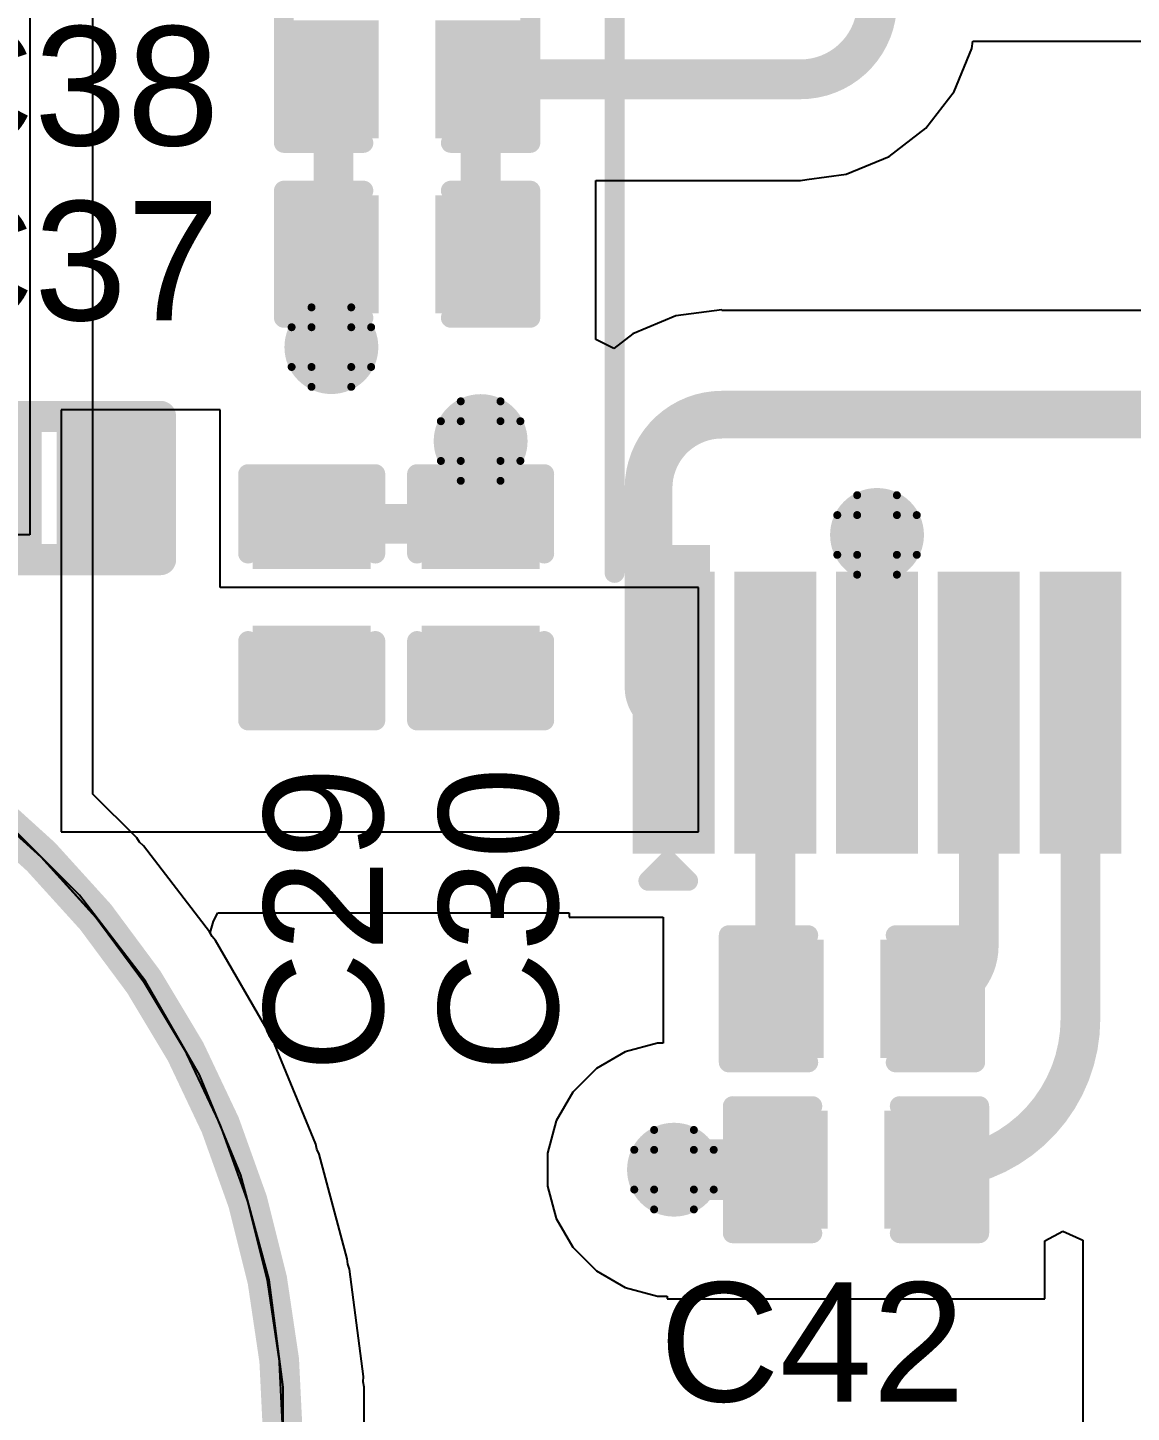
# Model space of a CAD drawing. Header units: inches. Extents: x -5 to 501, y -9 to 81.
# Drawn here: x 96.13 to 103.18, y 19.68 to 28.53 of the extents above; entities that cross this region are included whole.
import ezdxf

# ---------------------------------------------------------------- set-up
doc = ezdxf.new("R2010")
doc.units = ezdxf.units.IN
for name, color, linetype in [('Board Outline', 216, 'Continuous'), ('Bottom Layer', 5, 'Continuous'), ('Drill Drawing', 1, 'Continuous'), ('Ground', 16, 'Continuous'), ('Mechanical 4', 56, 'Continuous'), ('Multi-Layer', 9, 'Continuous'), ('Power', 76, 'Continuous'), ('Top Layer', 1, 'Continuous'), ('Top Overlay', 2, 'Continuous'), ('Top Paste', 8, 'Continuous'), ('Top Solder', 216, 'Continuous'), ('Via Holes', 16, 'Continuous')]:
    doc.layers.add(name, color=color, linetype=linetype)
doc.styles.add('Arial', font='', dxfattribs={"height": 0.2})
doc.styles.get('Arial').set_extended_font_data('Arial')

msp = doc.modelspace()

# ---------------------------------------------------------------- hatches: boundary and pattern name
at = {"layer": 'Bottom Layer'}
h = msp.add_hatch(color=5, dxfattribs=at)
edge = h.paths.add_edge_path()
edge.add_arc((98.0694, 26.4922), 0.3, 0, 360)
h = msp.add_hatch(color=5, dxfattribs=at)
edge = h.paths.add_edge_path()
edge.add_arc((99.0232, 25.8915), 0.3, 0, 360)
h = msp.add_hatch(color=5, dxfattribs=at)
edge = h.paths.add_edge_path()
edge.add_arc((101.5563, 25.2915), 0.3, 0, 360)
h = msp.add_hatch(color=5, dxfattribs=at)
edge = h.paths.add_edge_path()
edge.add_arc((100.2589, 21.2344), 0.3, 0, 360)
at = {"layer": 'Ground'}
h = msp.add_hatch(color=16, dxfattribs=at)
edge = h.paths.add_edge_path()
edge.add_arc((98.0694, 26.4922), 0.3, 0, 360)
h = msp.add_hatch(color=16, dxfattribs=at)
edge = h.paths.add_edge_path()
edge.add_arc((99.0232, 25.8915), 0.3, 0, 360)
h = msp.add_hatch(color=16, dxfattribs=at)
edge = h.paths.add_edge_path()
edge.add_arc((101.5563, 25.2915), 0.3, 0, 360)
h = msp.add_hatch(color=16, dxfattribs=at)
edge = h.paths.add_edge_path()
edge.add_arc((100.2589, 21.2344), 0.3, 0, 360)
at = {"layer": 'Power'}
h = msp.add_hatch(color=76, dxfattribs=at)
edge = h.paths.add_edge_path()
edge.add_arc((98.0694, 26.4922), 0.3, 0, 360)
h = msp.add_hatch(color=76, dxfattribs=at)
edge = h.paths.add_edge_path()
edge.add_arc((99.0232, 25.8915), 0.3, 0, 360)
h = msp.add_hatch(color=76, dxfattribs=at)
edge = h.paths.add_edge_path()
edge.add_arc((101.5563, 25.2915), 0.3, 0, 360)
h = msp.add_hatch(color=76, dxfattribs=at)
edge = h.paths.add_edge_path()
edge.add_arc((100.2589, 21.2344), 0.3, 0, 360)
at = {"layer": 'Top Layer'}
for points in [[(97.8548, 27.8861), (97.8548, 28.5211), (98.312, 28.5211), (98.312, 27.8861)], [(98.7946, 27.8861), (98.7946, 28.5211), (99.2518, 28.5211), (99.2518, 27.8861)], [(97.8548, 26.7683), (97.8548, 27.4033), (98.312, 27.4033), (98.312, 26.7683)], [(98.7946, 26.7683), (98.7946, 27.4033), (99.2518, 27.4033), (99.2518, 26.7683)], [(96.416, 25.8915), (96.816, 25.8915), (96.816, 25.2915), (96.416, 25.2915)], [(97.6262, 25.5915), (98.2612, 25.5915), (98.2612, 25.1343), (97.6262, 25.1343)], [(98.7057, 25.5915), (99.3407, 25.5915), (99.3407, 25.1343), (98.7057, 25.1343)], [(100.0963, 24.9554), (100.4163, 24.9554), (100.4163, 23.3554), (100.0963, 23.3554)], [(100.7463, 24.9554), (101.0663, 24.9554), (101.0663, 23.3554), (100.7463, 23.3554)], [(101.3963, 24.9554), (101.7163, 24.9554), (101.7163, 23.3554), (101.3963, 23.3554)], [(102.0463, 24.9554), (102.3663, 24.9554), (102.3663, 23.3554), (102.0463, 23.3554)], [(102.6963, 24.9554), (103.0163, 24.9554), (103.0163, 23.3554), (102.6963, 23.3554)], [(97.6262, 24.6517), (98.2612, 24.6517), (98.2612, 24.1945), (97.6262, 24.1945)], [(98.7057, 24.6517), (99.3407, 24.6517), (99.3407, 24.1945), (98.7057, 24.1945)], [(100.6978, 22.0091), (100.6978, 22.6441), (101.155, 22.6441), (101.155, 22.0091)], [(101.6376, 22.0091), (101.6376, 22.6441), (102.0948, 22.6441), (102.0948, 22.0091)], [(101.1809, 21.5519), (101.1809, 20.9169), (100.7237, 20.9169), (100.7237, 21.5519)], [(102.1207, 21.5519), (102.1207, 20.9169), (101.6635, 20.9169), (101.6635, 21.5519)]]:
    msp.add_hatch(color=1, dxfattribs=at).paths.add_polyline_path(points)
h = msp.add_hatch(color=1, dxfattribs=at)
edge = h.paths.add_edge_path()
edge.add_arc((98.0694, 26.4922), 0.3, 0, 360)
h = msp.add_hatch(color=1, dxfattribs=at)
edge = h.paths.add_edge_path()
edge.add_arc((99.0232, 25.8915), 0.3, 0, 360)
h = msp.add_hatch(color=1, dxfattribs=at)
edge = h.paths.add_edge_path()
edge.add_arc((101.5563, 25.2915), 0.3, 0, 360)
h = msp.add_hatch(color=1, dxfattribs=at)
edge = h.paths.add_edge_path()
edge.add_arc((100.2589, 21.2344), 0.3, 0, 360)
at = {"layer": 'Top Overlay'}
msp.add_hatch(color=2, dxfattribs=at).paths.add_polyline_path([(100.4889, 25.0503), (100.4889, 25.2281), (100.0571, 25.2281), (100.0571, 25.0503)])
at = {"layer": 'Top Paste'}
for points in [[(97.8548, 27.8861), (97.8548, 28.5211), (98.312, 28.5211), (98.312, 27.8861)], [(98.7946, 27.8861), (98.7946, 28.5211), (99.2518, 28.5211), (99.2518, 27.8861)], [(97.8548, 26.7683), (97.8548, 27.4033), (98.312, 27.4033), (98.312, 26.7683)], [(98.7946, 26.7683), (98.7946, 27.4033), (99.2518, 27.4033), (99.2518, 26.7683)], [(96.416, 25.8915), (96.816, 25.8915), (96.816, 25.2915), (96.416, 25.2915)], [(97.6262, 25.5915), (98.2612, 25.5915), (98.2612, 25.1343), (97.6262, 25.1343)], [(98.7057, 25.5915), (99.3407, 25.5915), (99.3407, 25.1343), (98.7057, 25.1343)], [(100.0963, 24.9554), (100.4163, 24.9554), (100.4163, 23.3554), (100.0963, 23.3554)], [(100.7463, 24.9554), (101.0663, 24.9554), (101.0663, 23.3554), (100.7463, 23.3554)], [(101.3963, 24.9554), (101.7163, 24.9554), (101.7163, 23.3554), (101.3963, 23.3554)], [(102.0463, 24.9554), (102.3663, 24.9554), (102.3663, 23.3554), (102.0463, 23.3554)], [(102.6963, 24.9554), (103.0163, 24.9554), (103.0163, 23.3554), (102.6963, 23.3554)], [(97.6262, 24.6517), (98.2612, 24.6517), (98.2612, 24.1945), (97.6262, 24.1945)], [(98.7057, 24.6517), (99.3407, 24.6517), (99.3407, 24.1945), (98.7057, 24.1945)], [(100.6978, 22.0091), (100.6978, 22.6441), (101.155, 22.6441), (101.155, 22.0091)], [(101.6376, 22.0091), (101.6376, 22.6441), (102.0948, 22.6441), (102.0948, 22.0091)], [(101.1809, 21.5519), (101.1809, 20.9169), (100.7237, 20.9169), (100.7237, 21.5519)], [(102.1207, 21.5519), (102.1207, 20.9169), (101.6635, 20.9169), (101.6635, 21.5519)]]:
    msp.add_hatch(color=8, dxfattribs=at).paths.add_polyline_path(points)
at = {"layer": 'Top Solder'}
for points in [[(97.7948, 27.8261), (97.7948, 28.5811), (98.372, 28.5811), (98.372, 27.8261)], [(98.7346, 27.8261), (98.7346, 28.5811), (99.3118, 28.5811), (99.3118, 27.8261)], [(97.7948, 26.7083), (97.7948, 27.4633), (98.372, 27.4633), (98.372, 26.7083)], [(98.7346, 26.7083), (98.7346, 27.4633), (99.3118, 27.4633), (99.3118, 26.7083)], [(95.6144, 25.9931), (96.2176, 25.9931), (96.2176, 25.1899), (95.6144, 25.1899)], [(96.3144, 25.9931), (96.9176, 25.9931), (96.9176, 25.1899), (96.3144, 25.1899)], [(97.5662, 25.6515), (98.3212, 25.6515), (98.3212, 25.0743), (97.5662, 25.0743)], [(98.6457, 25.6515), (99.4007, 25.6515), (99.4007, 25.0743), (98.6457, 25.0743)], [(99.9947, 25.057), (100.5179, 25.057), (100.5179, 23.2538), (99.9947, 23.2538)], [(100.6447, 25.057), (101.1679, 25.057), (101.1679, 23.2538), (100.6447, 23.2538)], [(101.2947, 25.057), (101.8179, 25.057), (101.8179, 23.2538), (101.2947, 23.2538)], [(101.9447, 25.057), (102.4679, 25.057), (102.4679, 23.2538), (101.9447, 23.2538)], [(102.5947, 25.057), (103.1179, 25.057), (103.1179, 23.2538), (102.5947, 23.2538)], [(97.5662, 24.7117), (98.3212, 24.7117), (98.3212, 24.1345), (97.5662, 24.1345)], [(98.6457, 24.7117), (99.4007, 24.7117), (99.4007, 24.1345), (98.6457, 24.1345)], [(100.6378, 21.9491), (100.6378, 22.7041), (101.215, 22.7041), (101.215, 21.9491)], [(101.5776, 21.9491), (101.5776, 22.7041), (102.1548, 22.7041), (102.1548, 21.9491)], [(101.2409, 21.6119), (101.2409, 20.8569), (100.6637, 20.8569), (100.6637, 21.6119)], [(102.1807, 21.6119), (102.1807, 20.8569), (101.6035, 20.8569), (101.6035, 21.6119)]]:
    msp.add_hatch(color=216, dxfattribs=at).paths.add_polyline_path(points)
at = {"layer": 'Via Holes'}
h = msp.add_hatch(color=7, dxfattribs=at)
edge = h.paths.add_edge_path()
edge.add_arc((98.0694, 26.4922), 0.15, 0, 360)
h = msp.add_hatch(color=7, dxfattribs=at)
edge = h.paths.add_edge_path()
edge.add_arc((99.0232, 25.8915), 0.15, 0, 360)
h = msp.add_hatch(color=7, dxfattribs=at)
edge = h.paths.add_edge_path()
edge.add_arc((101.5563, 25.2915), 0.15, 0, 360)
h = msp.add_hatch(color=7, dxfattribs=at)
edge = h.paths.add_edge_path()
edge.add_arc((100.2589, 21.2344), 0.15, 0, 360)

# ---------------------------------------------------------------- linework, layer by layer
at = {"layer": 'Board Outline'}
msp.add_lwpolyline([(97.7614, 19.4984, 0.254, 0.254, 1), (87.195, 19.4984, 0.254, 0.254, 1)], format="xyseb", close=True, dxfattribs=at)
at = {"layer": 'Bottom Layer'}
for p, q in [((96.5454, 23.6353), (96.5454, 32.6957)), ((96.8251, 23.3556), (96.5454, 23.6353)), ((96.8441, 23.3272), (96.8251, 23.3556)), ((96.8698, 23.3047), (96.8441, 23.3272)), ((97.2914, 22.7552), (96.8698, 23.3047)), ((97.3065, 22.7246), (97.2914, 22.7552)), ((97.329, 22.6989), (97.3065, 22.7246)), ((97.6753, 22.0991), (97.329, 22.6989)), ((97.6863, 22.0668), (97.6753, 22.0991)), ((97.7053, 22.0384), (97.6863, 22.0668)), ((97.9703, 21.3985), (97.7053, 22.0384)), ((97.977, 21.365), (97.9703, 21.3985)), ((97.9921, 21.3344), (97.977, 21.365)), ((98.1713, 20.6654), (97.9921, 21.3344)), ((98.1735, 20.6313), (98.1713, 20.6654)), ((98.1845, 20.599), (98.1735, 20.6313)), ((98.2749, 19.9123), (98.1845, 20.599)), ((98.2727, 19.8782), (98.2749, 19.9123)), ((98.2794, 19.8447), (98.2727, 19.8782)), ((98.2794, 19.1522), (98.2794, 19.8447))]:
    msp.add_line(p, q, dxfattribs=at)
at = {"layer": 'Drill Drawing'}
for points in [[(97.9424, 26.6192, 0.0508, 0.0508, 0), (97.9424, 26.7462, 0.0508, 0.0508, 0)], [(97.9424, 26.7462, 0.0508, 0.0508, 0), (98.1964, 26.7462, 0.0508, 0.0508, 0)], [(98.1964, 26.6192, 0.0508, 0.0508, 0), (98.1964, 26.7462, 0.0508, 0.0508, 0)], [(97.8154, 26.3652, 0.0508, 0.0508, 0), (97.8154, 26.6192, 0.0508, 0.0508, 0)], [(97.8154, 26.6192, 0.0508, 0.0508, 0), (97.9424, 26.6192, 0.0508, 0.0508, 0)], [(98.1964, 26.6192, 0.0508, 0.0508, 0), (98.3234, 26.6192, 0.0508, 0.0508, 0)], [(98.3234, 26.3652, 0.0508, 0.0508, 0), (98.3234, 26.6192, 0.0508, 0.0508, 0)], [(97.8154, 26.3652, 0.0508, 0.0508, 0), (97.9424, 26.3652, 0.0508, 0.0508, 0)], [(97.9424, 26.2382, 0.0508, 0.0508, 0), (97.9424, 26.3652, 0.0508, 0.0508, 0)], [(98.1964, 26.3652, 0.0508, 0.0508, 0), (98.3234, 26.3652, 0.0508, 0.0508, 0)], [(98.1964, 26.2382, 0.0508, 0.0508, 0), (98.1964, 26.3652, 0.0508, 0.0508, 0)], [(97.9424, 26.2382, 0.0508, 0.0508, 0), (98.1964, 26.2382, 0.0508, 0.0508, 0)], [(98.8962, 26.0185, 0.0508, 0.0508, 0), (98.8962, 26.1455, 0.0508, 0.0508, 0)], [(98.8962, 26.1455, 0.0508, 0.0508, 0), (99.1502, 26.1455, 0.0508, 0.0508, 0)], [(99.1502, 26.0185, 0.0508, 0.0508, 0), (99.1502, 26.1455, 0.0508, 0.0508, 0)], [(98.7692, 25.7645, 0.0508, 0.0508, 0), (98.7692, 26.0185, 0.0508, 0.0508, 0)], [(98.7692, 26.0185, 0.0508, 0.0508, 0), (98.8962, 26.0185, 0.0508, 0.0508, 0)], [(99.1502, 26.0185, 0.0508, 0.0508, 0), (99.2772, 26.0185, 0.0508, 0.0508, 0)], [(99.2772, 25.7645, 0.0508, 0.0508, 0), (99.2772, 26.0185, 0.0508, 0.0508, 0)], [(98.7692, 25.7645, 0.0508, 0.0508, 0), (98.8962, 25.7645, 0.0508, 0.0508, 0)], [(98.8962, 25.6375, 0.0508, 0.0508, 0), (98.8962, 25.7645, 0.0508, 0.0508, 0)], [(99.1502, 25.7645, 0.0508, 0.0508, 0), (99.2772, 25.7645, 0.0508, 0.0508, 0)], [(99.1502, 25.6375, 0.0508, 0.0508, 0), (99.1502, 25.7645, 0.0508, 0.0508, 0)], [(98.8962, 25.6375, 0.0508, 0.0508, 0), (99.1502, 25.6375, 0.0508, 0.0508, 0)], [(101.4293, 25.4185, 0.0508, 0.0508, 0), (101.4293, 25.5455, 0.0508, 0.0508, 0)], [(101.4293, 25.5455, 0.0508, 0.0508, 0), (101.6833, 25.5455, 0.0508, 0.0508, 0)], [(101.6833, 25.4185, 0.0508, 0.0508, 0), (101.6833, 25.5455, 0.0508, 0.0508, 0)], [(101.3023, 25.1645, 0.0508, 0.0508, 0), (101.3023, 25.4185, 0.0508, 0.0508, 0)], [(101.3023, 25.4185, 0.0508, 0.0508, 0), (101.4293, 25.4185, 0.0508, 0.0508, 0)], [(101.6833, 25.4185, 0.0508, 0.0508, 0), (101.8103, 25.4185, 0.0508, 0.0508, 0)], [(101.8103, 25.1645, 0.0508, 0.0508, 0), (101.8103, 25.4185, 0.0508, 0.0508, 0)], [(101.3023, 25.1645, 0.0508, 0.0508, 0), (101.4293, 25.1645, 0.0508, 0.0508, 0)], [(101.4293, 25.0375, 0.0508, 0.0508, 0), (101.4293, 25.1645, 0.0508, 0.0508, 0)], [(101.6833, 25.1645, 0.0508, 0.0508, 0), (101.8103, 25.1645, 0.0508, 0.0508, 0)], [(101.6833, 25.0375, 0.0508, 0.0508, 0), (101.6833, 25.1645, 0.0508, 0.0508, 0)], [(101.4293, 25.0375, 0.0508, 0.0508, 0), (101.6833, 25.0375, 0.0508, 0.0508, 0)], [(100.1319, 21.3614, 0.0508, 0.0508, 0), (100.1319, 21.4884, 0.0508, 0.0508, 0)], [(100.1319, 21.4884, 0.0508, 0.0508, 0), (100.3859, 21.4884, 0.0508, 0.0508, 0)], [(100.3859, 21.3614, 0.0508, 0.0508, 0), (100.3859, 21.4884, 0.0508, 0.0508, 0)], [(100.0049, 21.1074, 0.0508, 0.0508, 0), (100.0049, 21.3614, 0.0508, 0.0508, 0)], [(100.0049, 21.3614, 0.0508, 0.0508, 0), (100.1319, 21.3614, 0.0508, 0.0508, 0)], [(100.3859, 21.3614, 0.0508, 0.0508, 0), (100.5129, 21.3614, 0.0508, 0.0508, 0)], [(100.5129, 21.1074, 0.0508, 0.0508, 0), (100.5129, 21.3614, 0.0508, 0.0508, 0)], [(100.0049, 21.1074, 0.0508, 0.0508, 0), (100.1319, 21.1074, 0.0508, 0.0508, 0)], [(100.1319, 20.9804, 0.0508, 0.0508, 0), (100.1319, 21.1074, 0.0508, 0.0508, 0)], [(100.3859, 21.1074, 0.0508, 0.0508, 0), (100.5129, 21.1074, 0.0508, 0.0508, 0)], [(100.3859, 20.9804, 0.0508, 0.0508, 0), (100.3859, 21.1074, 0.0508, 0.0508, 0)], [(100.1319, 20.9804, 0.0508, 0.0508, 0), (100.3859, 20.9804, 0.0508, 0.0508, 0)]]:
    msp.add_lwpolyline(points, format="xyseb", dxfattribs=at)
for points in [[(97.9297, 26.7462, 0.0254, 0.0254, 1), (97.9551, 26.7462, 0.0254, 0.0254, 1)], [(97.9297, 26.7462, 0.0254, 0.0254, 1), (97.9551, 26.7462, 0.0254, 0.0254, 1)], [(98.1837, 26.7462, 0.0254, 0.0254, 1), (98.2091, 26.7462, 0.0254, 0.0254, 1)], [(98.1837, 26.7462, 0.0254, 0.0254, 1), (98.2091, 26.7462, 0.0254, 0.0254, 1)], [(97.8027, 26.6192, 0.0254, 0.0254, 1), (97.8281, 26.6192, 0.0254, 0.0254, 1)], [(97.8027, 26.6192, 0.0254, 0.0254, 1), (97.8281, 26.6192, 0.0254, 0.0254, 1)], [(97.9297, 26.6192, 0.0254, 0.0254, 1), (97.9551, 26.6192, 0.0254, 0.0254, 1)], [(97.9297, 26.6192, 0.0254, 0.0254, 1), (97.9551, 26.6192, 0.0254, 0.0254, 1)], [(98.1837, 26.6192, 0.0254, 0.0254, 1), (98.2091, 26.6192, 0.0254, 0.0254, 1)], [(98.1837, 26.6192, 0.0254, 0.0254, 1), (98.2091, 26.6192, 0.0254, 0.0254, 1)], [(98.3107, 26.6192, 0.0254, 0.0254, 1), (98.3361, 26.6192, 0.0254, 0.0254, 1)], [(98.3107, 26.6192, 0.0254, 0.0254, 1), (98.3361, 26.6192, 0.0254, 0.0254, 1)], [(97.8027, 26.3652, 0.0254, 0.0254, 1), (97.8281, 26.3652, 0.0254, 0.0254, 1)], [(97.8027, 26.3652, 0.0254, 0.0254, 1), (97.8281, 26.3652, 0.0254, 0.0254, 1)], [(97.9297, 26.3652, 0.0254, 0.0254, 1), (97.9551, 26.3652, 0.0254, 0.0254, 1)], [(97.9297, 26.3652, 0.0254, 0.0254, 1), (97.9551, 26.3652, 0.0254, 0.0254, 1)], [(98.1837, 26.3652, 0.0254, 0.0254, 1), (98.2091, 26.3652, 0.0254, 0.0254, 1)], [(98.1837, 26.3652, 0.0254, 0.0254, 1), (98.2091, 26.3652, 0.0254, 0.0254, 1)], [(98.3107, 26.3652, 0.0254, 0.0254, 1), (98.3361, 26.3652, 0.0254, 0.0254, 1)], [(98.3107, 26.3652, 0.0254, 0.0254, 1), (98.3361, 26.3652, 0.0254, 0.0254, 1)], [(97.9297, 26.2382, 0.0254, 0.0254, 1), (97.9551, 26.2382, 0.0254, 0.0254, 1)], [(97.9297, 26.2382, 0.0254, 0.0254, 1), (97.9551, 26.2382, 0.0254, 0.0254, 1)], [(98.1837, 26.2382, 0.0254, 0.0254, 1), (98.2091, 26.2382, 0.0254, 0.0254, 1)], [(98.1837, 26.2382, 0.0254, 0.0254, 1), (98.2091, 26.2382, 0.0254, 0.0254, 1)], [(98.8835, 26.1455, 0.0254, 0.0254, 1), (98.9089, 26.1455, 0.0254, 0.0254, 1)], [(98.8835, 26.1455, 0.0254, 0.0254, 1), (98.9089, 26.1455, 0.0254, 0.0254, 1)], [(99.1375, 26.1455, 0.0254, 0.0254, 1), (99.1629, 26.1455, 0.0254, 0.0254, 1)], [(99.1375, 26.1455, 0.0254, 0.0254, 1), (99.1629, 26.1455, 0.0254, 0.0254, 1)], [(98.7565, 26.0185, 0.0254, 0.0254, 1), (98.7819, 26.0185, 0.0254, 0.0254, 1)], [(98.7565, 26.0185, 0.0254, 0.0254, 1), (98.7819, 26.0185, 0.0254, 0.0254, 1)], [(98.8835, 26.0185, 0.0254, 0.0254, 1), (98.9089, 26.0185, 0.0254, 0.0254, 1)], [(98.8835, 26.0185, 0.0254, 0.0254, 1), (98.9089, 26.0185, 0.0254, 0.0254, 1)], [(99.1375, 26.0185, 0.0254, 0.0254, 1), (99.1629, 26.0185, 0.0254, 0.0254, 1)], [(99.1375, 26.0185, 0.0254, 0.0254, 1), (99.1629, 26.0185, 0.0254, 0.0254, 1)], [(99.2645, 26.0185, 0.0254, 0.0254, 1), (99.2899, 26.0185, 0.0254, 0.0254, 1)], [(99.2645, 26.0185, 0.0254, 0.0254, 1), (99.2899, 26.0185, 0.0254, 0.0254, 1)], [(98.7565, 25.7645, 0.0254, 0.0254, 1), (98.7819, 25.7645, 0.0254, 0.0254, 1)], [(98.7565, 25.7645, 0.0254, 0.0254, 1), (98.7819, 25.7645, 0.0254, 0.0254, 1)], [(98.8835, 25.7645, 0.0254, 0.0254, 1), (98.9089, 25.7645, 0.0254, 0.0254, 1)], [(98.8835, 25.7645, 0.0254, 0.0254, 1), (98.9089, 25.7645, 0.0254, 0.0254, 1)], [(99.1375, 25.7645, 0.0254, 0.0254, 1), (99.1629, 25.7645, 0.0254, 0.0254, 1)], [(99.1375, 25.7645, 0.0254, 0.0254, 1), (99.1629, 25.7645, 0.0254, 0.0254, 1)], [(99.2645, 25.7645, 0.0254, 0.0254, 1), (99.2899, 25.7645, 0.0254, 0.0254, 1)], [(99.2645, 25.7645, 0.0254, 0.0254, 1), (99.2899, 25.7645, 0.0254, 0.0254, 1)], [(98.8835, 25.6375, 0.0254, 0.0254, 1), (98.9089, 25.6375, 0.0254, 0.0254, 1)], [(98.8835, 25.6375, 0.0254, 0.0254, 1), (98.9089, 25.6375, 0.0254, 0.0254, 1)], [(99.1375, 25.6375, 0.0254, 0.0254, 1), (99.1629, 25.6375, 0.0254, 0.0254, 1)], [(99.1375, 25.6375, 0.0254, 0.0254, 1), (99.1629, 25.6375, 0.0254, 0.0254, 1)], [(101.4166, 25.5455, 0.0254, 0.0254, 1), (101.442, 25.5455, 0.0254, 0.0254, 1)], [(101.4166, 25.5455, 0.0254, 0.0254, 1), (101.442, 25.5455, 0.0254, 0.0254, 1)], [(101.6706, 25.5455, 0.0254, 0.0254, 1), (101.696, 25.5455, 0.0254, 0.0254, 1)], [(101.6706, 25.5455, 0.0254, 0.0254, 1), (101.696, 25.5455, 0.0254, 0.0254, 1)], [(101.2896, 25.4185, 0.0254, 0.0254, 1), (101.315, 25.4185, 0.0254, 0.0254, 1)], [(101.2896, 25.4185, 0.0254, 0.0254, 1), (101.315, 25.4185, 0.0254, 0.0254, 1)], [(101.4166, 25.4185, 0.0254, 0.0254, 1), (101.442, 25.4185, 0.0254, 0.0254, 1)], [(101.4166, 25.4185, 0.0254, 0.0254, 1), (101.442, 25.4185, 0.0254, 0.0254, 1)], [(101.6706, 25.4185, 0.0254, 0.0254, 1), (101.696, 25.4185, 0.0254, 0.0254, 1)], [(101.6706, 25.4185, 0.0254, 0.0254, 1), (101.696, 25.4185, 0.0254, 0.0254, 1)], [(101.7976, 25.4185, 0.0254, 0.0254, 1), (101.823, 25.4185, 0.0254, 0.0254, 1)], [(101.7976, 25.4185, 0.0254, 0.0254, 1), (101.823, 25.4185, 0.0254, 0.0254, 1)], [(101.2896, 25.1645, 0.0254, 0.0254, 1), (101.315, 25.1645, 0.0254, 0.0254, 1)], [(101.2896, 25.1645, 0.0254, 0.0254, 1), (101.315, 25.1645, 0.0254, 0.0254, 1)], [(101.4166, 25.1645, 0.0254, 0.0254, 1), (101.442, 25.1645, 0.0254, 0.0254, 1)], [(101.4166, 25.1645, 0.0254, 0.0254, 1), (101.442, 25.1645, 0.0254, 0.0254, 1)], [(101.6706, 25.1645, 0.0254, 0.0254, 1), (101.696, 25.1645, 0.0254, 0.0254, 1)], [(101.6706, 25.1645, 0.0254, 0.0254, 1), (101.696, 25.1645, 0.0254, 0.0254, 1)], [(101.7976, 25.1645, 0.0254, 0.0254, 1), (101.823, 25.1645, 0.0254, 0.0254, 1)], [(101.7976, 25.1645, 0.0254, 0.0254, 1), (101.823, 25.1645, 0.0254, 0.0254, 1)], [(101.4166, 25.0375, 0.0254, 0.0254, 1), (101.442, 25.0375, 0.0254, 0.0254, 1)], [(101.4166, 25.0375, 0.0254, 0.0254, 1), (101.442, 25.0375, 0.0254, 0.0254, 1)], [(101.6706, 25.0375, 0.0254, 0.0254, 1), (101.696, 25.0375, 0.0254, 0.0254, 1)], [(101.6706, 25.0375, 0.0254, 0.0254, 1), (101.696, 25.0375, 0.0254, 0.0254, 1)], [(100.1192, 21.4884, 0.0254, 0.0254, 1), (100.1446, 21.4884, 0.0254, 0.0254, 1)], [(100.1192, 21.4884, 0.0254, 0.0254, 1), (100.1446, 21.4884, 0.0254, 0.0254, 1)], [(100.3732, 21.4884, 0.0254, 0.0254, 1), (100.3986, 21.4884, 0.0254, 0.0254, 1)], [(100.3732, 21.4884, 0.0254, 0.0254, 1), (100.3986, 21.4884, 0.0254, 0.0254, 1)], [(99.9922, 21.3614, 0.0254, 0.0254, 1), (100.0176, 21.3614, 0.0254, 0.0254, 1)], [(99.9922, 21.3614, 0.0254, 0.0254, 1), (100.0176, 21.3614, 0.0254, 0.0254, 1)], [(100.1192, 21.3614, 0.0254, 0.0254, 1), (100.1446, 21.3614, 0.0254, 0.0254, 1)], [(100.1192, 21.3614, 0.0254, 0.0254, 1), (100.1446, 21.3614, 0.0254, 0.0254, 1)], [(100.3732, 21.3614, 0.0254, 0.0254, 1), (100.3986, 21.3614, 0.0254, 0.0254, 1)], [(100.3732, 21.3614, 0.0254, 0.0254, 1), (100.3986, 21.3614, 0.0254, 0.0254, 1)], [(100.5002, 21.3614, 0.0254, 0.0254, 1), (100.5256, 21.3614, 0.0254, 0.0254, 1)], [(100.5002, 21.3614, 0.0254, 0.0254, 1), (100.5256, 21.3614, 0.0254, 0.0254, 1)], [(99.9922, 21.1074, 0.0254, 0.0254, 1), (100.0176, 21.1074, 0.0254, 0.0254, 1)], [(99.9922, 21.1074, 0.0254, 0.0254, 1), (100.0176, 21.1074, 0.0254, 0.0254, 1)], [(100.1192, 21.1074, 0.0254, 0.0254, 1), (100.1446, 21.1074, 0.0254, 0.0254, 1)], [(100.1192, 21.1074, 0.0254, 0.0254, 1), (100.1446, 21.1074, 0.0254, 0.0254, 1)], [(100.3732, 21.1074, 0.0254, 0.0254, 1), (100.3986, 21.1074, 0.0254, 0.0254, 1)], [(100.3732, 21.1074, 0.0254, 0.0254, 1), (100.3986, 21.1074, 0.0254, 0.0254, 1)], [(100.5002, 21.1074, 0.0254, 0.0254, 1), (100.5256, 21.1074, 0.0254, 0.0254, 1)], [(100.5002, 21.1074, 0.0254, 0.0254, 1), (100.5256, 21.1074, 0.0254, 0.0254, 1)], [(100.1192, 20.9804, 0.0254, 0.0254, 1), (100.1446, 20.9804, 0.0254, 0.0254, 1)], [(100.1192, 20.9804, 0.0254, 0.0254, 1), (100.1446, 20.9804, 0.0254, 0.0254, 1)], [(100.3732, 20.9804, 0.0254, 0.0254, 1), (100.3986, 20.9804, 0.0254, 0.0254, 1)], [(100.3732, 20.9804, 0.0254, 0.0254, 1), (100.3986, 20.9804, 0.0254, 0.0254, 1)]]:
    msp.add_lwpolyline(points, format="xyseb", close=True, dxfattribs=at)
at = {"layer": 'Ground'}
for p, q in [((96.5454, 23.6353), (96.5454, 32.7914)), ((96.8251, 23.3556), (96.5454, 23.6353)), ((96.8441, 23.3272), (96.8251, 23.3556)), ((96.8698, 23.3047), (96.8441, 23.3272)), ((97.2914, 22.7552), (96.8698, 23.3047)), ((97.3065, 22.7246), (97.2914, 22.7552)), ((97.329, 22.6989), (97.3065, 22.7246)), ((97.6753, 22.0991), (97.329, 22.6989)), ((97.6863, 22.0668), (97.6753, 22.0991)), ((97.7053, 22.0384), (97.6863, 22.0668)), ((97.9703, 21.3985), (97.7053, 22.0384)), ((97.977, 21.365), (97.9703, 21.3985)), ((97.9921, 21.3344), (97.977, 21.365)), ((98.1713, 20.6654), (97.9921, 21.3344)), ((98.1735, 20.6313), (98.1713, 20.6654)), ((98.1845, 20.599), (98.1735, 20.6313)), ((98.2749, 19.9123), (98.1845, 20.599)), ((98.2727, 19.8782), (98.2749, 19.9123)), ((98.2794, 19.8447), (98.2727, 19.8782)), ((98.2794, 19.1522), (98.2794, 19.8447))]:
    msp.add_line(p, q, dxfattribs=at)
at = {"layer": 'Mechanical 4'}
msp.add_lwpolyline([(97.7614, 19.4984, 0.0127, 0.0127, 1), (87.195, 19.4984, 0.0127, 0.0127, 1)], format="xyseb", close=True, dxfattribs=at)
at = {"layer": 'Multi-Layer'}
for p, q in [((96.4588, 22.9894), (95.9691, 23.4791)), ((96.8805, 22.4399), (96.4588, 22.9894)), ((97.2267, 21.8402), (96.8805, 22.4399)), ((97.4918, 21.2003), (97.2267, 21.8402)), ((97.671, 20.5314), (97.4918, 21.2003)), ((97.7614, 19.8447), (97.671, 20.5314)), ((97.7614, 19.4984), (97.7614, 19.8447))]:
    msp.add_line(p, q, dxfattribs=at)
at = {"layer": 'Power'}
for p, q in [((96.5454, 23.6353), (96.5454, 32.7914)), ((96.8251, 23.3556), (96.5454, 23.6353)), ((96.8441, 23.3272), (96.8251, 23.3556)), ((96.8698, 23.3047), (96.8441, 23.3272)), ((97.2914, 22.7552), (96.8698, 23.3047)), ((97.3065, 22.7246), (97.2914, 22.7552)), ((97.329, 22.6989), (97.3065, 22.7246)), ((97.6753, 22.0991), (97.329, 22.6989)), ((97.6863, 22.0668), (97.6753, 22.0991)), ((97.7053, 22.0384), (97.6863, 22.0668)), ((97.9703, 21.3985), (97.7053, 22.0384)), ((97.977, 21.365), (97.9703, 21.3985)), ((97.9921, 21.3344), (97.977, 21.365)), ((98.1713, 20.6654), (97.9921, 21.3344)), ((98.1735, 20.6313), (98.1713, 20.6654)), ((98.1845, 20.599), (98.1735, 20.6313)), ((98.2749, 19.9123), (98.1845, 20.599)), ((98.2727, 19.8782), (98.2749, 19.9123)), ((98.2794, 19.8447), (98.2727, 19.8782)), ((98.2794, 19.1522), (98.2794, 19.8447))]:
    msp.add_line(p, q, dxfattribs=at)
at = {"layer": 'Top Layer'}
for p, q in [((96.1414, 28.9554), (96.1414, 25.2915)), ((102.1623, 28.3999), (102.1686, 28.4474)), ((102.1686, 28.4474), (104.8642, 28.4474)), ((102.049, 28.1262), (102.1623, 28.3999)), ((101.8687, 27.8912), (102.049, 28.1262)), ((101.6337, 27.7109), (101.8687, 27.8912)), ((101.36, 27.5975), (101.6337, 27.7109)), ((99.7598, 26.5405), (99.7598, 27.5561)), ((99.7598, 27.5561), (101.0663, 27.5561)), ((101.0663, 27.5561), (101.1069, 27.5642)), ((101.1069, 27.5642), (101.36, 27.5975)), ((100.5652, 26.7305), (100.2704, 26.6917)), ((100.5652, 26.7265), (100.5652, 26.7305)), ((100.2704, 26.6917), (99.9957, 26.5779)), ((104.3163, 26.7265), (100.5652, 26.7265)), ((99.9957, 26.5779), (99.8737, 26.4843)), ((99.8737, 26.4843), (99.7598, 26.5405)), ((97.3592, 26.0922), (96.3422, 26.0922)), ((96.3422, 26.0922), (96.3422, 23.3934)), ((97.3592, 24.9554), (97.3592, 26.0922)), ((96.1414, 25.2915), (93.9207, 25.2915)), ((100.4163, 24.9554), (97.3592, 24.9554)), ((100.4163, 23.3934), (100.4163, 24.9554)), ((96.3422, 23.3934), (100.4163, 23.3934)), ((97.3166, 22.8226), (97.3427, 22.8754)), ((97.3427, 22.8754), (99.5883, 22.8754)), ((99.5883, 22.8754), (99.5883, 22.8474)), ((99.5883, 22.8474), (100.1898, 22.8474)), ((100.1898, 22.8474), (100.1898, 22.0424)), ((97.2947, 22.7484), (97.3166, 22.8226)), ((97.3065, 22.7246), (97.2947, 22.7484)), ((97.329, 22.6989), (97.3065, 22.7246)), ((97.6753, 22.0991), (97.329, 22.6989)), ((97.6863, 22.0668), (97.6753, 22.0991)), ((97.7053, 22.0384), (97.6863, 22.0668)), ((97.9703, 21.3985), (97.7053, 22.0384)), ((100.1525, 22.0424), (99.947, 21.9873)), ((100.1898, 22.0424), (100.1525, 22.0424)), ((99.947, 21.9873), (99.7628, 21.881)), ((99.7628, 21.881), (99.6123, 21.7305)), ((99.6123, 21.7305), (99.5059, 21.5463)), ((99.5059, 21.5463), (99.4509, 21.3408)), ((97.977, 21.365), (97.9703, 21.3985)), ((97.9921, 21.3344), (97.977, 21.365)), ((98.1713, 20.6654), (97.9921, 21.3344)), ((99.4509, 21.3408), (99.4509, 21.128)), ((99.4509, 21.128), (99.5059, 20.9225)), ((99.5059, 20.9225), (99.6123, 20.7383)), ((102.6287, 20.779), (102.7448, 20.8411)), ((102.7448, 20.8411), (102.8718, 20.7835)), ((99.6123, 20.7383), (99.7628, 20.5878)), ((102.6287, 20.4089), (102.6287, 20.779)), ((102.8718, 20.7835), (102.8718, 13.9992)), ((98.1735, 20.6313), (98.1713, 20.6654)), ((98.1845, 20.599), (98.1735, 20.6313)), ((98.2749, 19.9123), (98.1845, 20.599)), ((99.7628, 20.5878), (99.947, 20.4815)), ((99.947, 20.4815), (100.1525, 20.4264)), ((100.1525, 20.4264), (100.2157, 20.4264)), ((100.2157, 20.4264), (100.2157, 20.4089)), ((100.2157, 20.4089), (102.6287, 20.4089)), ((98.2727, 19.8782), (98.2749, 19.9123)), ((98.2794, 19.8447), (98.2727, 19.8782)), ((98.2794, 19.1522), (98.2794, 19.8447))]:
    msp.add_line(p, q, dxfattribs=at)
for points in [[(101.5563, 28.6936, 0.254, 0.254, -0.414214), (101.0663, 28.2036, 0.254, 0.254, 0)], [(98.0834, 27.0858, 0.254, 0.254, 0), (98.0834, 28.2036, 0.254, 0.254, 0)], [(99.0232, 28.2036, 0.254, 0.254, 0), (101.0663, 28.2036, 0.254, 0.254, 0)], [(99.0232, 27.0858, 0.254, 0.254, 0), (99.0232, 28.2036, 0.254, 0.254, 0)], [(98.0834, 26.4922, 0.254, 0.254, 0), (98.0834, 27.0858, 0.254, 0.254, 0)], [(98.0694, 26.4922, 0.254, 0.254, 0), (98.0834, 26.4922, 0.254, 0.254, 0)], [(100.0963, 25.5915, 0.3048, 0.3048, -0.414214), (100.5652, 26.0604, 0.3048, 0.3048, 0)], [(100.5652, 26.0604, 0.3048, 0.3048, 0), (104.3163, 26.0604, 0.3048, 0.3048, 0)], [(99.0232, 25.3629, 0.254, 0.254, 0), (99.0232, 25.8915, 0.254, 0.254, 0)], [(100.0963, 24.3154, 0.3048, 0.3048, 0), (100.0963, 25.5915, 0.3048, 0.3048, 0)], [(97.9437, 25.3629, 0.254, 0.254, 0), (99.0232, 25.3629, 0.254, 0.254, 0)], [(101.5563, 24.1554, 0.254, 0.254, 0), (101.5563, 25.2915, 0.254, 0.254, 0)], [(100.2563, 24.1554, 0.3048, 0.3048, -0.414214), (100.0963, 24.3154, 0.3048, 0.3048, 0)], [(100.9063, 22.3467, 0.254, 0.254, 0), (100.9063, 24.1554, 0.254, 0.254, 0)], [(102.2063, 22.6667, 0.254, 0.254, 0), (102.2063, 24.1554, 0.254, 0.254, 0)], [(102.8563, 22.1986, 0.254, 0.254, 0), (102.8563, 24.1554, 0.254, 0.254, 0)], [(102.2063, 22.6667, 0.254, 0.254, -0.414214), (101.8662, 22.3266, 0.254, 0.254, 0)], [(100.9264, 22.3266, 0.254, 0.254, -0.414214), (100.9063, 22.3467, 0.254, 0.254, 0)], [(102.8563, 22.1986, 0.254, 0.254, -0.414214), (101.8921, 21.2344, 0.254, 0.254, 0)], [(100.2589, 21.2344, 0.3894, 0.3894, 0), (100.9523, 21.2344, 0.3894, 0.3894, 0)]]:
    msp.add_lwpolyline(points, format="xyseb", dxfattribs=at)
for points in [[(98.0199, 28.2036, 0.127, 0.127, 1), (98.1469, 28.2036, 0.127, 0.127, 1)], [(98.9597, 28.2036, 0.127, 0.127, 1), (99.0867, 28.2036, 0.127, 0.127, 1)], [(98.9597, 28.2036, 0.127, 0.127, 1), (99.0867, 28.2036, 0.127, 0.127, 1)], [(101.0028, 28.2036, 0.127, 0.127, 1), (101.1298, 28.2036, 0.127, 0.127, 1)], [(101.0028, 28.2036, 0.127, 0.127, 1), (101.1298, 28.2036, 0.127, 0.127, 1)], [(98.0199, 27.0858, 0.127, 0.127, 1), (98.1469, 27.0858, 0.127, 0.127, 1)], [(98.0199, 27.0858, 0.127, 0.127, 1), (98.1469, 27.0858, 0.127, 0.127, 1)], [(98.9597, 27.0858, 0.127, 0.127, 1), (99.0867, 27.0858, 0.127, 0.127, 1)], [(98.0059, 26.4922, 0.127, 0.127, 1), (98.1329, 26.4922, 0.127, 0.127, 1)], [(98.0199, 26.4922, 0.127, 0.127, 1), (98.1469, 26.4922, 0.127, 0.127, 1)], [(98.0199, 26.4922, 0.127, 0.127, 1), (98.1469, 26.4922, 0.127, 0.127, 1)], [(100.489, 26.0604, 0.1524, 0.1524, 1), (100.6414, 26.0604, 0.1524, 0.1524, 1)], [(100.489, 26.0604, 0.1524, 0.1524, 1), (100.6414, 26.0604, 0.1524, 0.1524, 1)], [(98.9597, 25.8915, 0.127, 0.127, 1), (99.0867, 25.8915, 0.127, 0.127, 1)], [(100.0201, 25.5915, 0.1524, 0.1524, 1), (100.1725, 25.5915, 0.1524, 0.1524, 1)], [(100.0201, 25.5915, 0.1524, 0.1524, 1), (100.1725, 25.5915, 0.1524, 0.1524, 1)], [(97.8802, 25.3629, 0.127, 0.127, 1), (98.0072, 25.3629, 0.127, 0.127, 1)], [(98.9597, 25.3629, 0.127, 0.127, 1), (99.0867, 25.3629, 0.127, 0.127, 1)], [(98.9597, 25.3629, 0.127, 0.127, 1), (99.0867, 25.3629, 0.127, 0.127, 1)], [(101.4928, 25.2915, 0.127, 0.127, 1), (101.6198, 25.2915, 0.127, 0.127, 1)], [(100.0201, 24.3154, 0.1524, 0.1524, 1), (100.1725, 24.3154, 0.1524, 0.1524, 1)], [(100.0201, 24.3154, 0.1524, 0.1524, 1), (100.1725, 24.3154, 0.1524, 0.1524, 1)], [(100.1801, 24.1554, 0.1524, 0.1524, 1), (100.3325, 24.1554, 0.1524, 0.1524, 1)], [(100.8428, 24.1554, 0.127, 0.127, 1), (100.9698, 24.1554, 0.127, 0.127, 1)], [(101.4928, 24.1554, 0.127, 0.127, 1), (101.6198, 24.1554, 0.127, 0.127, 1)], [(102.1428, 24.1554, 0.127, 0.127, 1), (102.2698, 24.1554, 0.127, 0.127, 1)], [(102.7928, 24.1554, 0.127, 0.127, 1), (102.9198, 24.1554, 0.127, 0.127, 1)], [(102.1428, 22.6667, 0.127, 0.127, 1), (102.2698, 22.6667, 0.127, 0.127, 1)], [(102.1428, 22.6667, 0.127, 0.127, 1), (102.2698, 22.6667, 0.127, 0.127, 1)], [(100.8428, 22.3467, 0.127, 0.127, 1), (100.9698, 22.3467, 0.127, 0.127, 1)], [(100.8428, 22.3467, 0.127, 0.127, 1), (100.9698, 22.3467, 0.127, 0.127, 1)], [(100.8629, 22.3266, 0.127, 0.127, 1), (100.9899, 22.3266, 0.127, 0.127, 1)], [(101.8027, 22.3266, 0.127, 0.127, 1), (101.9297, 22.3266, 0.127, 0.127, 1)], [(102.7928, 22.1986, 0.127, 0.127, 1), (102.9198, 22.1986, 0.127, 0.127, 1)], [(102.7928, 22.1986, 0.127, 0.127, 1), (102.9198, 22.1986, 0.127, 0.127, 1)], [(100.1615, 21.2344, 0.1947, 0.1947, 1), (100.3562, 21.2344, 0.1947, 0.1947, 1)], [(100.855, 21.2344, 0.1947, 0.1947, 1), (101.0496, 21.2344, 0.1947, 0.1947, 1)], [(101.8286, 21.2344, 0.127, 0.127, 1), (101.9556, 21.2344, 0.127, 0.127, 1)]]:
    msp.add_lwpolyline(points, format="xyseb", close=True, dxfattribs=at)
at = {"layer": 'Top Overlay'}
for points in [[(99.8793, 25.0488, 0.127, 0.127, 0), (99.8793, 28.9096, 0.127, 0.127, 0)], [(97.7659, 27.7972, 0.127, 0.127, 0), (97.7659, 28.61, 0.127, 0.127, 0)], [(99.3407, 27.7972, 0.127, 0.127, 0), (99.3407, 28.61, 0.127, 0.127, 0)], [(97.7659, 27.7972, 0.127, 0.127, 0), (98.2739, 27.7972, 0.127, 0.127, 0)], [(98.8327, 27.7972, 0.127, 0.127, 0), (99.3407, 27.7972, 0.127, 0.127, 0)], [(97.7659, 26.6794, 0.127, 0.127, 0), (97.7659, 27.4922, 0.127, 0.127, 0)], [(97.7659, 27.4922, 0.127, 0.127, 0), (98.2739, 27.4922, 0.127, 0.127, 0)], [(98.8327, 27.4922, 0.127, 0.127, 0), (99.3407, 27.4922, 0.127, 0.127, 0)], [(99.3407, 26.6794, 0.127, 0.127, 0), (99.3407, 27.4922, 0.127, 0.127, 0)], [(97.7659, 26.6794, 0.127, 0.127, 0), (98.2739, 26.6794, 0.127, 0.127, 0)], [(98.8327, 26.6794, 0.127, 0.127, 0), (99.3407, 26.6794, 0.127, 0.127, 0)], [(95.9612, 26.0487, 0.2, 0.2, 0), (96.9772, 26.0487, 0.2, 0.2, 0)], [(96.9772, 25.1343, 0.2, 0.2, 0), (96.9772, 26.0487, 0.2, 0.2, 0)], [(97.5373, 25.1724, 0.127, 0.127, 0), (97.5373, 25.6804, 0.127, 0.127, 0)], [(97.5373, 25.6804, 0.127, 0.127, 0), (98.3501, 25.6804, 0.127, 0.127, 0)], [(98.3501, 25.1724, 0.127, 0.127, 0), (98.3501, 25.6804, 0.127, 0.127, 0)], [(98.6168, 25.1724, 0.127, 0.127, 0), (98.6168, 25.6804, 0.127, 0.127, 0)], [(98.6168, 25.6804, 0.127, 0.127, 0), (99.4296, 25.6804, 0.127, 0.127, 0)], [(99.4296, 25.1724, 0.127, 0.127, 0), (99.4296, 25.6804, 0.127, 0.127, 0)], [(95.9612, 25.1343, 0.2, 0.2, 0), (96.9772, 25.1343, 0.2, 0.2, 0)], [(97.5373, 24.1056, 0.127, 0.127, 0), (97.5373, 24.6136, 0.127, 0.127, 0)], [(98.3501, 24.1056, 0.127, 0.127, 0), (98.3501, 24.6136, 0.127, 0.127, 0)], [(98.6168, 24.1056, 0.127, 0.127, 0), (98.6168, 24.6136, 0.127, 0.127, 0)], [(99.4296, 24.1056, 0.127, 0.127, 0), (99.4296, 24.6136, 0.127, 0.127, 0)], [(97.5373, 24.1056, 0.127, 0.127, 0), (98.3501, 24.1056, 0.127, 0.127, 0)], [(98.6168, 24.1056, 0.127, 0.127, 0), (99.4296, 24.1056, 0.127, 0.127, 0)], [(100.0952, 23.0803, 0.127, 0.127, 0), (100.2222, 23.2073, 0.127, 0.127, 0)], [(100.2222, 23.2073, 0.127, 0.127, 0), (100.3492, 23.0803, 0.127, 0.127, 0)], [(100.0952, 23.0803, 0.127, 0.127, 0), (100.3492, 23.0803, 0.127, 0.127, 0)], [(100.6089, 22.733, 0.127, 0.127, 0), (101.1169, 22.733, 0.127, 0.127, 0)], [(100.6089, 21.9202, 0.127, 0.127, 0), (100.6089, 22.733, 0.127, 0.127, 0)], [(101.6757, 22.733, 0.127, 0.127, 0), (102.1837, 22.733, 0.127, 0.127, 0)], [(102.1837, 21.9202, 0.127, 0.127, 0), (102.1837, 22.733, 0.127, 0.127, 0)], [(100.6089, 21.9202, 0.127, 0.127, 0), (101.1169, 21.9202, 0.127, 0.127, 0)], [(101.6757, 21.9202, 0.127, 0.127, 0), (102.1837, 21.9202, 0.127, 0.127, 0)], [(100.6348, 21.6408, 0.127, 0.127, 0), (101.1428, 21.6408, 0.127, 0.127, 0)], [(100.6348, 20.828, 0.127, 0.127, 0), (100.6348, 21.6408, 0.127, 0.127, 0)], [(101.7016, 21.6408, 0.127, 0.127, 0), (102.2096, 21.6408, 0.127, 0.127, 0)], [(102.2096, 20.828, 0.127, 0.127, 0), (102.2096, 21.6408, 0.127, 0.127, 0)], [(100.6348, 20.828, 0.127, 0.127, 0), (101.1428, 20.828, 0.127, 0.127, 0)], [(101.7016, 20.828, 0.127, 0.127, 0), (102.2096, 20.828, 0.127, 0.127, 0)]]:
    msp.add_lwpolyline(points, format="xyseb", dxfattribs=at)
for points in [[(97.7342, 27.7972, 0.0635, 0.0635, 1), (97.7977, 27.7972, 0.0635, 0.0635, 1)], [(97.7342, 27.7972, 0.0635, 0.0635, 1), (97.7977, 27.7972, 0.0635, 0.0635, 1)], [(98.2422, 27.7972, 0.0635, 0.0635, 1), (98.3057, 27.7972, 0.0635, 0.0635, 1)], [(98.801, 27.7972, 0.0635, 0.0635, 1), (98.8645, 27.7972, 0.0635, 0.0635, 1)], [(99.309, 27.7972, 0.0635, 0.0635, 1), (99.3725, 27.7972, 0.0635, 0.0635, 1)], [(99.309, 27.7972, 0.0635, 0.0635, 1), (99.3725, 27.7972, 0.0635, 0.0635, 1)], [(97.7342, 27.4922, 0.0635, 0.0635, 1), (97.7977, 27.4922, 0.0635, 0.0635, 1)], [(97.7342, 27.4922, 0.0635, 0.0635, 1), (97.7977, 27.4922, 0.0635, 0.0635, 1)], [(98.2422, 27.4922, 0.0635, 0.0635, 1), (98.3057, 27.4922, 0.0635, 0.0635, 1)], [(98.801, 27.4922, 0.0635, 0.0635, 1), (98.8645, 27.4922, 0.0635, 0.0635, 1)], [(99.309, 27.4922, 0.0635, 0.0635, 1), (99.3725, 27.4922, 0.0635, 0.0635, 1)], [(99.309, 27.4922, 0.0635, 0.0635, 1), (99.3725, 27.4922, 0.0635, 0.0635, 1)], [(97.7342, 26.6794, 0.0635, 0.0635, 1), (97.7977, 26.6794, 0.0635, 0.0635, 1)], [(97.7342, 26.6794, 0.0635, 0.0635, 1), (97.7977, 26.6794, 0.0635, 0.0635, 1)], [(98.2422, 26.6794, 0.0635, 0.0635, 1), (98.3057, 26.6794, 0.0635, 0.0635, 1)], [(98.801, 26.6794, 0.0635, 0.0635, 1), (98.8645, 26.6794, 0.0635, 0.0635, 1)], [(99.309, 26.6794, 0.0635, 0.0635, 1), (99.3725, 26.6794, 0.0635, 0.0635, 1)], [(99.309, 26.6794, 0.0635, 0.0635, 1), (99.3725, 26.6794, 0.0635, 0.0635, 1)], [(96.9272, 26.0487, 0.1, 0.1, 1), (97.0272, 26.0487, 0.1, 0.1, 1)], [(96.9272, 26.0487, 0.1, 0.1, 1), (97.0272, 26.0487, 0.1, 0.1, 1)], [(97.5056, 25.6804, 0.0635, 0.0635, 1), (97.5691, 25.6804, 0.0635, 0.0635, 1)], [(97.5056, 25.6804, 0.0635, 0.0635, 1), (97.5691, 25.6804, 0.0635, 0.0635, 1)], [(98.3184, 25.6804, 0.0635, 0.0635, 1), (98.3819, 25.6804, 0.0635, 0.0635, 1)], [(98.3184, 25.6804, 0.0635, 0.0635, 1), (98.3819, 25.6804, 0.0635, 0.0635, 1)], [(98.5851, 25.6804, 0.0635, 0.0635, 1), (98.6486, 25.6804, 0.0635, 0.0635, 1)], [(98.5851, 25.6804, 0.0635, 0.0635, 1), (98.6486, 25.6804, 0.0635, 0.0635, 1)], [(99.3979, 25.6804, 0.0635, 0.0635, 1), (99.4614, 25.6804, 0.0635, 0.0635, 1)], [(99.3979, 25.6804, 0.0635, 0.0635, 1), (99.4614, 25.6804, 0.0635, 0.0635, 1)], [(96.9272, 25.1343, 0.1, 0.1, 1), (97.0272, 25.1343, 0.1, 0.1, 1)], [(96.9272, 25.1343, 0.1, 0.1, 1), (97.0272, 25.1343, 0.1, 0.1, 1)], [(97.5056, 25.1724, 0.0635, 0.0635, 1), (97.5691, 25.1724, 0.0635, 0.0635, 1)], [(98.3184, 25.1724, 0.0635, 0.0635, 1), (98.3819, 25.1724, 0.0635, 0.0635, 1)], [(98.5851, 25.1724, 0.0635, 0.0635, 1), (98.6486, 25.1724, 0.0635, 0.0635, 1)], [(99.3979, 25.1724, 0.0635, 0.0635, 1), (99.4614, 25.1724, 0.0635, 0.0635, 1)], [(99.8475, 25.0488, 0.0635, 0.0635, 1), (99.911, 25.0488, 0.0635, 0.0635, 1)], [(97.5056, 24.6136, 0.0635, 0.0635, 1), (97.5691, 24.6136, 0.0635, 0.0635, 1)], [(98.3184, 24.6136, 0.0635, 0.0635, 1), (98.3819, 24.6136, 0.0635, 0.0635, 1)], [(98.5851, 24.6136, 0.0635, 0.0635, 1), (98.6486, 24.6136, 0.0635, 0.0635, 1)], [(99.3979, 24.6136, 0.0635, 0.0635, 1), (99.4614, 24.6136, 0.0635, 0.0635, 1)], [(97.5056, 24.1056, 0.0635, 0.0635, 1), (97.5691, 24.1056, 0.0635, 0.0635, 1)], [(97.5056, 24.1056, 0.0635, 0.0635, 1), (97.5691, 24.1056, 0.0635, 0.0635, 1)], [(98.3184, 24.1056, 0.0635, 0.0635, 1), (98.3819, 24.1056, 0.0635, 0.0635, 1)], [(98.3184, 24.1056, 0.0635, 0.0635, 1), (98.3819, 24.1056, 0.0635, 0.0635, 1)], [(98.5851, 24.1056, 0.0635, 0.0635, 1), (98.6486, 24.1056, 0.0635, 0.0635, 1)], [(98.5851, 24.1056, 0.0635, 0.0635, 1), (98.6486, 24.1056, 0.0635, 0.0635, 1)], [(99.3979, 24.1056, 0.0635, 0.0635, 1), (99.4614, 24.1056, 0.0635, 0.0635, 1)], [(99.3979, 24.1056, 0.0635, 0.0635, 1), (99.4614, 24.1056, 0.0635, 0.0635, 1)], [(100.1904, 23.2073, 0.0635, 0.0635, 1), (100.2539, 23.2073, 0.0635, 0.0635, 1)], [(100.1904, 23.2073, 0.0635, 0.0635, 1), (100.2539, 23.2073, 0.0635, 0.0635, 1)], [(100.0634, 23.0803, 0.0635, 0.0635, 1), (100.1269, 23.0803, 0.0635, 0.0635, 1)], [(100.0634, 23.0803, 0.0635, 0.0635, 1), (100.1269, 23.0803, 0.0635, 0.0635, 1)], [(100.3174, 23.0803, 0.0635, 0.0635, 1), (100.3809, 23.0803, 0.0635, 0.0635, 1)], [(100.3174, 23.0803, 0.0635, 0.0635, 1), (100.3809, 23.0803, 0.0635, 0.0635, 1)], [(100.5771, 22.733, 0.0635, 0.0635, 1), (100.6406, 22.733, 0.0635, 0.0635, 1)], [(100.5771, 22.733, 0.0635, 0.0635, 1), (100.6406, 22.733, 0.0635, 0.0635, 1)], [(101.0851, 22.733, 0.0635, 0.0635, 1), (101.1486, 22.733, 0.0635, 0.0635, 1)], [(101.6439, 22.733, 0.0635, 0.0635, 1), (101.7074, 22.733, 0.0635, 0.0635, 1)], [(102.1519, 22.733, 0.0635, 0.0635, 1), (102.2154, 22.733, 0.0635, 0.0635, 1)], [(102.1519, 22.733, 0.0635, 0.0635, 1), (102.2154, 22.733, 0.0635, 0.0635, 1)], [(100.5771, 21.9202, 0.0635, 0.0635, 1), (100.6406, 21.9202, 0.0635, 0.0635, 1)], [(100.5771, 21.9202, 0.0635, 0.0635, 1), (100.6406, 21.9202, 0.0635, 0.0635, 1)], [(101.0851, 21.9202, 0.0635, 0.0635, 1), (101.1486, 21.9202, 0.0635, 0.0635, 1)], [(101.6439, 21.9202, 0.0635, 0.0635, 1), (101.7074, 21.9202, 0.0635, 0.0635, 1)], [(102.1519, 21.9202, 0.0635, 0.0635, 1), (102.2154, 21.9202, 0.0635, 0.0635, 1)], [(102.1519, 21.9202, 0.0635, 0.0635, 1), (102.2154, 21.9202, 0.0635, 0.0635, 1)], [(100.603, 21.6408, 0.0635, 0.0635, 1), (100.6666, 21.6408, 0.0635, 0.0635, 1)], [(100.603, 21.6408, 0.0635, 0.0635, 1), (100.6666, 21.6408, 0.0635, 0.0635, 1)], [(101.1111, 21.6408, 0.0635, 0.0635, 1), (101.1745, 21.6408, 0.0635, 0.0635, 1)], [(101.6698, 21.6408, 0.0635, 0.0635, 1), (101.7334, 21.6408, 0.0635, 0.0635, 1)], [(102.1779, 21.6408, 0.0635, 0.0635, 1), (102.2413, 21.6408, 0.0635, 0.0635, 1)], [(102.1779, 21.6408, 0.0635, 0.0635, 1), (102.2413, 21.6408, 0.0635, 0.0635, 1)], [(100.603, 20.828, 0.0635, 0.0635, 1), (100.6666, 20.828, 0.0635, 0.0635, 1)], [(100.603, 20.828, 0.0635, 0.0635, 1), (100.6666, 20.828, 0.0635, 0.0635, 1)], [(101.1111, 20.828, 0.0635, 0.0635, 1), (101.1745, 20.828, 0.0635, 0.0635, 1)], [(101.6698, 20.828, 0.0635, 0.0635, 1), (101.7334, 20.828, 0.0635, 0.0635, 1)], [(102.1779, 20.828, 0.0635, 0.0635, 1), (102.2413, 20.828, 0.0635, 0.0635, 1)], [(102.1779, 20.828, 0.0635, 0.0635, 1), (102.2413, 20.828, 0.0635, 0.0635, 1)]]:
    msp.add_lwpolyline(points, format="xyseb", close=True, dxfattribs=at)

# ---------------------------------------------------------------- texts
at = {"layer": 'Top Overlay', "style": 'Arial'}
for s, p in [('C38', (95.4013, 27.7812)), ('C37', (95.4013, 26.6636)), ('C42', (100.1652, 19.7526))]:
    msp.add_text(s, height=0.762, dxfattribs=at).set_placement(p)
for s, p in [('C29', (98.3995, 21.8576)), ('C30', (99.5171, 21.8576))]:
    msp.add_text(s, height=0.762, rotation=90, dxfattribs=at).set_placement(p)

doc.saveas('drawing.dxf')
